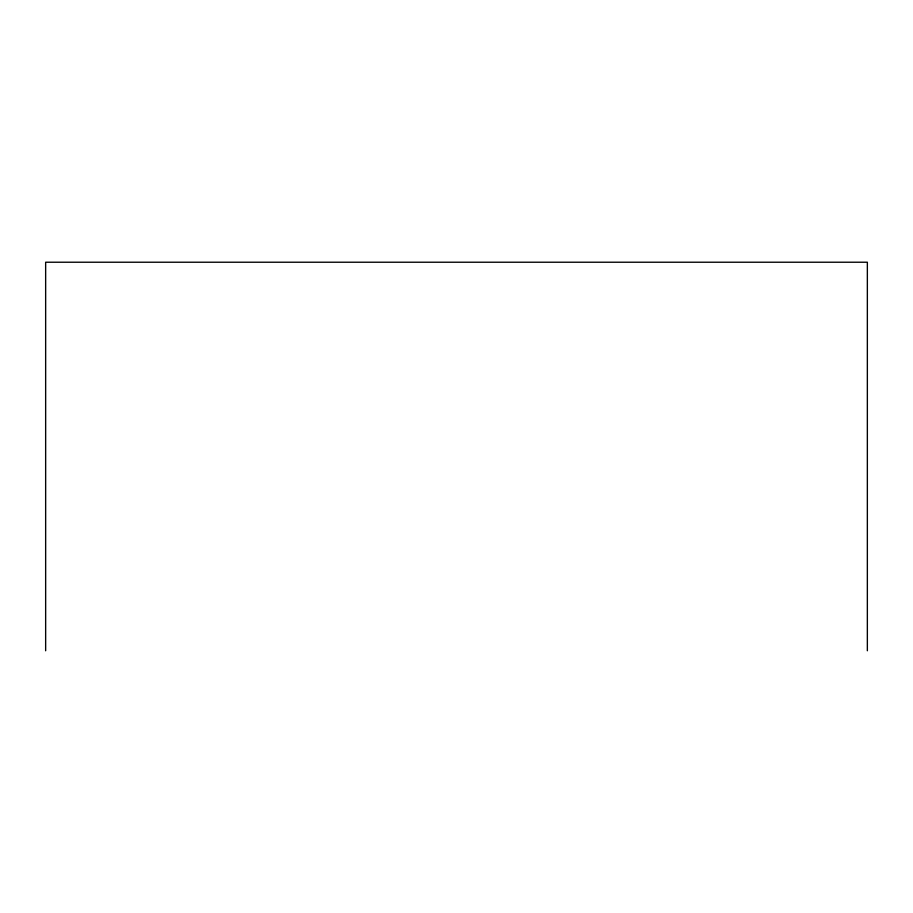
<?xml version="1.0" encoding="UTF-8"?>
<svg xmlns="http://www.w3.org/2000/svg" width="913" height="913" viewBox="0 0 913 913"><rect width="100%" height="100%" fill="white"/><g stroke="black" fill="none" stroke-linecap="round" stroke-linejoin="round"><path stroke-width="1.37" d="M867.35 650.775L867.35 262.225L45.65 262.225L45.65 650.775"/></g></svg>
